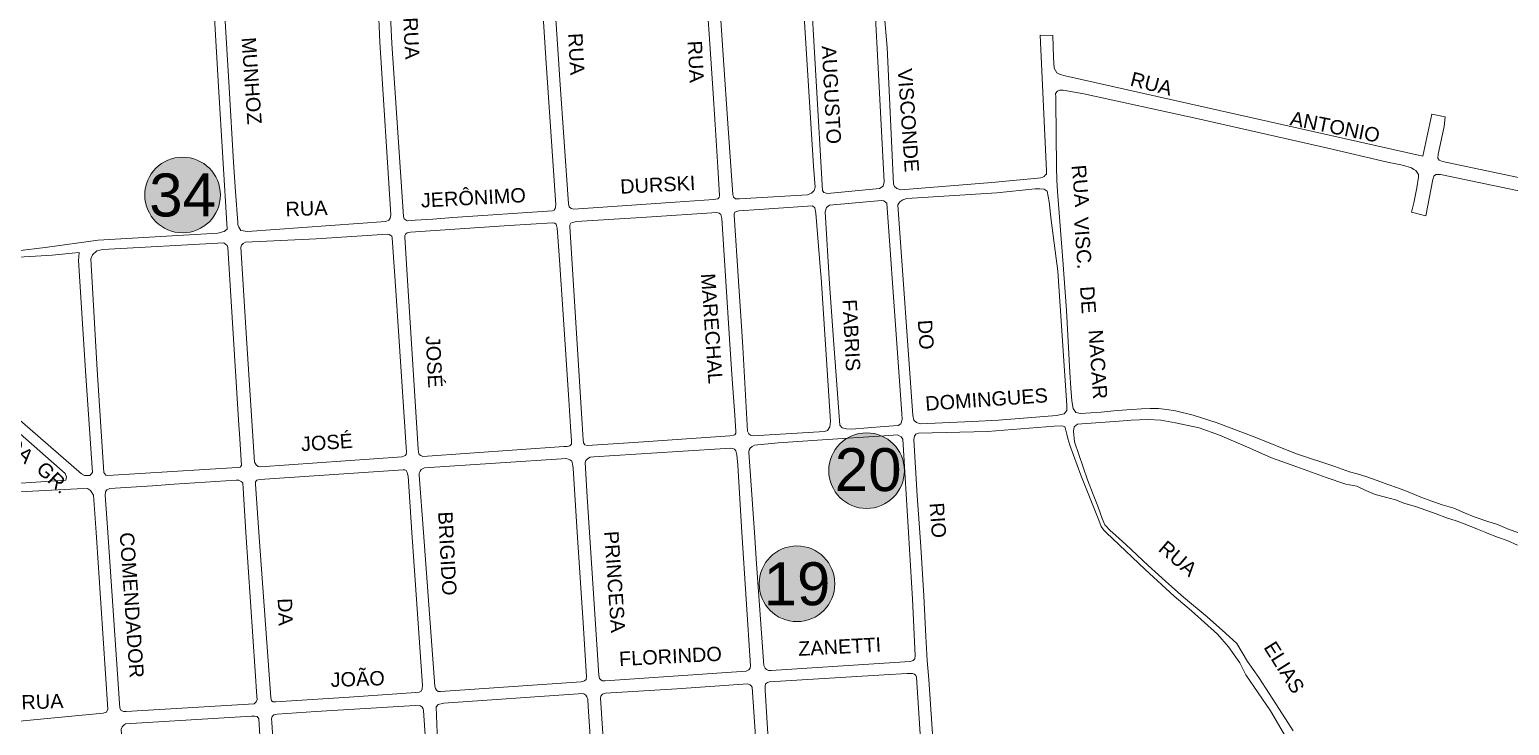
# Model space of a CAD drawing. Header units: millimetres. Extents: x 617885 to 663705, y 7172943 to 7234736.
# Drawn here: x 647603 to 648637, y 7184665 to 7185151 of the extents above; entities that cross this region are included whole.
import ezdxf
from ezdxf.enums import TextEntityAlignment as Align

# ---------------------------------------------------------------- set-up
doc = ezdxf.new("R2010")
doc.units = ezdxf.units.MM
doc.layers.add('Equipamentos Públicos', color=171, linetype='Continuous')
doc.layers.add('Escolas Municipais', color=21, linetype='Continuous')
doc.layers.add('TOP_VIAS 10.000', color=7, linetype='Continuous', lineweight=9)
doc.layers.add('VIAS', color=7, linetype='Continuous', lineweight=5)
doc.styles.add('LDUP', font='LDUP.SHX')
doc.styles.get("Standard").update_dxf_attribs({"font": 'arial.ttf'})

msp = doc.modelspace()

# ---------------------------------------------------------------- hatches: boundary and pattern name
at = {"layer": 'Equipamentos Públicos', "true_color": 0xb3b3ff}
h = msp.add_hatch(color=151, dxfattribs=at)
edge = h.paths.add_edge_path()
edge.add_arc((647710.1, 7185035.7), 26.4, 0, 360)
at = {"layer": 'Equipamentos Públicos', "true_color": 0xffff99}
h = msp.add_hatch(color=51, dxfattribs=at)
edge = h.paths.add_edge_path()
edge.add_arc((648187.7, 7184843.2), 26.4, 0, 360)
at = {"layer": 'Escolas Municipais'}
h = msp.add_hatch(color=21, dxfattribs=at)
edge = h.paths.add_edge_path()
edge.add_arc((648139.1, 7184764.2), 26.4, 0, 360)

# ---------------------------------------------------------------- linework, layer by layer
at = {"layer": 'Equipamentos Públicos', "color": 7, "lineweight": 5}
for centre in [(647710.1, 7185035.7), (648187.7, 7184843.2)]:
    msp.add_circle(centre, 26.4, dxfattribs=at)
at = {"layer": 'Escolas Municipais', "color": 7, "lineweight": 5}
msp.add_circle((648139.1, 7184764.2), 26.4, dxfattribs=at)
at = {"layer": 'VIAS', "color": 253}
for points in [[(648140.2, 7185192.4), (648141.9, 7185191), (648142.4, 7185188), (648143.2, 7185175.5), (648150.7, 7185055.9), (648151.7, 7185041.1), (648151.2, 7185038.9), (648149.2, 7185037), (648146.4, 7185035.7), (648099, 7185032.9), (648096.1, 7185032.9), (648094.7, 7185034.1), (648094.2, 7185036), (648090.9, 7185085.6), (648087.9, 7185129.8), (648084.3, 7185182.4), (648084.3, 7185187.4), (648085.8, 7185188.9), (648100.3, 7185190.3)], [(648199.9, 7185044.8), (648199.2, 7185041.9), (648196.6, 7185040.2), (648160.3, 7185036.7), (648157.9, 7185037.4), (648156.9, 7185038.8), (648148.1, 7185191.7), (648149.1, 7185193.2), (648151.5, 7185194.4), (648187.8, 7185196.4), (648190, 7185195.5), (648192, 7185192.4), (648192.6, 7185188.5), (648193.8, 7185163.8), (648195, 7185137.8)], [(647864.3, 7185020.7), (647864.9, 7185019), (647867, 7185017.7), (647872.5, 7185018.1), (647884.9, 7185018.9), (647898.8, 7185019.9), (647968.3, 7185024.6), (647969.6, 7185025.1), (647970.3, 7185026.2), (647970.6, 7185028.7), (647964, 7185127.8), (647960.6, 7185178.7), (647959.8, 7185180.2), (647958.4, 7185180.9), (647956.8, 7185181.2), (647900.2, 7185177), (647862.6, 7185174.7), (647857.4, 7185174.5), (647855.3, 7185173.1), (647854.8, 7185170.4), (647856.2, 7185141.5)], [(648082, 7185085), (648083.9, 7185055.2), (648085.1, 7185035.3), (648084.7, 7185033.9), (648083.9, 7185033.1), (648081.1, 7185032.5), (648054, 7185030.7), (647983.2, 7185025.8), (647981.4, 7185026.2), (647980.1, 7185027.3), (647979.6, 7185029.4), (647973.6, 7185116.1), (647972.6, 7185130.6), (647969.3, 7185179.5), (647970.4, 7185180.9), (647972.8, 7185181.8), (648071.9, 7185188.2), (648073.7, 7185187.7), (648074.7, 7185186.5), (648075.5, 7185182.4), (648079.4, 7185124.1), (648080.3, 7185110.1)], [(648321.2, 7184982.5), (648327.6, 7184888.7), (648327.5, 7184885.1), (648325.6, 7184882.8), (648320.3, 7184881.7), (648279.7, 7184878.5), (648261.5, 7184877.4), (648225.2, 7184875.9), (648222.5, 7184876.7), (648220.8, 7184878.4), (648219.9, 7184881.7), (648209.6, 7185028.8), (648211, 7185030.9), (648213.1, 7185032.3), (648215.9, 7185033.2), (648278.7, 7185037.2), (648305.3, 7185040), (648308.6, 7185040.1), (648311.6, 7185039.7), (648313.7, 7185038.4), (648315.3, 7185030.9), (648316.6, 7185018.2), (648319.4, 7184996.8)], [(648158.3, 7184870.6), (648160.4, 7184871.3), (648162.1, 7184873.7), (648162.6, 7184877.4), (648156, 7184977.8), (648155.6, 7184982.7), (648152.2, 7185023), (648151.5, 7185026.7), (648149.9, 7185028.1), (648112.8, 7185025.6), (648098.4, 7185024.6), (648095.8, 7185023.7), (648095.2, 7185022.6), (648095.2, 7185021.6), (648098.2, 7184975.5), (648100.3, 7184944.1), (648101.2, 7184929.5), (648104.6, 7184870.7), (648105.4, 7184868.8), (648106.7, 7184868), (648108.5, 7184867.5)], [(648201.9, 7185030), (648200, 7185031.4), (648199.7, 7185031.6), (648198, 7185031.8), (648161.9, 7185028.6), (648159.6, 7185027), (648158.8, 7185024), (648161.7, 7184973.6), (648164.8, 7184931.4), (648169, 7184874.9), (648170.7, 7184873.2), (648173.6, 7184872.5), (648177.2, 7184872.2), (648200, 7184874), (648209.8, 7184874.8), (648211.7, 7184875.9), (648212.5, 7184878.8), (648212.4, 7184883.2), (648208.7, 7184934.9)], [(647975.9, 7184952.3), (647973.3, 7184990.5), (647971.9, 7185009.5), (647971.7, 7185012.6), (647971, 7185015.3), (647969.8, 7185016.1), (647968.5, 7185016.3), (647938.1, 7185014.3), (647869.2, 7185009.7), (647867, 7185009.3), (647865.8, 7185008.3), (647865.3, 7185007.3), (647865.3, 7185006.4), (647866, 7184995), (647866.9, 7184979.7), (647874.5, 7184858.5), (647874.8, 7184856.1), (647875.3, 7184854.5), (647876.5, 7184853.7), (647877.9, 7184853), (647976.3, 7184860), (647978.7, 7184860.1), (647980.6, 7184860.5), (647981.6, 7184861.7), (647981.7, 7184864), (647981, 7184874.1), (647979.8, 7184892.7)], [(648083.1, 7185023.5), (648084.8, 7185023), (648086, 7185022), (648086.6, 7185019.3), (648092.3, 7184931.4), (648093.9, 7184907.1), (648095.6, 7184882), (648096.3, 7184870.6), (648096.3, 7184869.4), (648095.7, 7184868.3), (648094.8, 7184867.9), (648092.1, 7184867.5), (648025.1, 7184862.9), (647992.5, 7184860.7), (647990.9, 7184861.3), (647990.1, 7184862.6), (647989.8, 7184864.6), (647989, 7184875.9), (647980.4, 7185013.4), (647980.6, 7185014.7), (647981.3, 7185015.9), (647982.4, 7185016.5), (647985.1, 7185017.1), (648034, 7185020.3)], [(647628.6, 7184836.6), (647629, 7184838.9), (647628.2, 7184841.2), (647551.3, 7184908.7), (647548.5, 7184908.7), (647546.4, 7184906.9), (647545.9, 7184904.5), (647552.3, 7184833.4), (647553.1, 7184832.4), (647555.2, 7184831.7)], [(648211.8, 7184866.8), (648213.1, 7184865.2), (648216.9, 7184800), (648219.7, 7184753.5), (648221.6, 7184714.1), (648221.3, 7184711.8), (648220.2, 7184710.6), (648218.1, 7184709.9), (648200, 7184708.7), (648121.1, 7184703.6), (648119.2, 7184703.7), (648117.9, 7184704.3), (648116.8, 7184705.2), (648115.9, 7184707.1), (648110.9, 7184778), (648109.4, 7184800), (648105.5, 7184856.2), (648105.7, 7184857.8), (648106.4, 7184858.9), (648107.9, 7184860.1), (648109.4, 7184860.9), (648126, 7184862.6), (648156.8, 7184864.6), (648200, 7184867.5), (648209.3, 7184868.1)], [(647876.7, 7184843.9), (647875.9, 7184842.8), (647875.4, 7184841.5), (647875.3, 7184840.1), (647878.3, 7184800), (647886.3, 7184692.7), (647886.6, 7184691), (647887.4, 7184689.8), (647888.5, 7184689), (647890.1, 7184689), (647988.3, 7184695.6), (647990.7, 7184696.3), (647991.8, 7184697.4), (647992.2, 7184699.1), (647989.8, 7184736.8), (647985.7, 7184800), (647982.8, 7184844.9), (647982.4, 7184848), (647981.8, 7184849.7), (647980.5, 7184850.8), (647979.4, 7184851.3), (647978.2, 7184851.6), (647879, 7184845.1)], [(648092.8, 7184858.8), (648094.3, 7184858.6), (648095.5, 7184858.2), (648096.5, 7184857), (648097, 7184854.3), (648097.7, 7184847), (648100.7, 7184800), (648106.6, 7184706.9), (648106.4, 7184705.2), (648105.4, 7184704.1), (648103.7, 7184703.2), (648005.2, 7184696.3), (648003.4, 7184696.3), (648002.1, 7184697), (648001.3, 7184698.1), (648000.7, 7184700.3), (647994.2, 7184800), (647992.6, 7184825), (647991.1, 7184848.8), (647991.6, 7184850.3), (647992.8, 7184851.5), (647994.6, 7184852.6), (647997.3, 7184852.8), (648055.8, 7184856.5)], [(647761.1, 7184835.4), (647761, 7184833.7), (647763.4, 7184800), (647771.8, 7184684.7), (647772.2, 7184682.4), (647773.4, 7184681.8), (647775.2, 7184681.8), (647826.4, 7184685), (647873, 7184688.2), (647875.4, 7184688.5), (647876.7, 7184689.2), (647877.3, 7184690.8), (647877.5, 7184693.1), (647870.2, 7184800), (647867.5, 7184839.3), (647867, 7184841.9), (647866.3, 7184843.3), (647865.3, 7184843.8), (647864, 7184843.8), (647764.1, 7184837.1), (647762, 7184836.5)], [(647643.8, 7184830.7), (647636.4, 7184830.5), (647556, 7184826.3), (647551.7, 7184823.3), (647552, 7184800.4), (647561.2, 7184668.4), (647562.1, 7184666.7), (647564.4, 7184665.5), (647566.8, 7184665.5), (647654.6, 7184673.8), (647656.9, 7184674.5), (647657.8, 7184676.7), (647649.7, 7184800), (647648, 7184826), (647645.9, 7184829.3)], [(647659.2, 7184830.8), (647657.1, 7184829.9), (647656.3, 7184828.5), (647656.2, 7184827.9), (647656.1, 7184826.4), (647657.9, 7184800), (647666.3, 7184677.3), (647667.3, 7184675.7), (647668.8, 7184675.1), (647670.6, 7184675), (647760, 7184680.4), (647761.5, 7184681.8), (647762.2, 7184683.4), (647762, 7184685.5), (647760.7, 7184703.1), (647754.3, 7184800), (647752.1, 7184834.6), (647751.1, 7184835.7), (647749.3, 7184836.5), (647747.6, 7184836.5), (647704.3, 7184833.7), (647689, 7184832.7)], [(648011.5, 7184534.5), (648012.2, 7184532.8), (648014.4, 7184532.1), (648115.4, 7184538.4), (648117, 7184539.2), (648117.6, 7184540.1), (648118, 7184541.8), (648117.9, 7184543.7), (648107.8, 7184692), (648107.2, 7184692.9), (648106.3, 7184693.6), (648104.7, 7184694.3), (648055.3, 7184690.9), (648005.3, 7184687.9), (648003.3, 7184687.2), (648002.1, 7184685.8), (648002, 7184684.3), (648007.2, 7184603)], [(648230.6, 7184546.8), (648228.4, 7184546), (648200, 7184544.1), (648132.4, 7184539.8), (648128.8, 7184540.1), (648127, 7184541), (648126.3, 7184542.8), (648121.3, 7184617.5), (648116.9, 7184689.8), (648116.8, 7184692.8), (648117.1, 7184694.3), (648118.5, 7184695.3), (648120, 7184695.6), (648200, 7184700.5), (648216, 7184701.5), (648217.9, 7184701.6), (648219.8, 7184701.5), (648221.1, 7184701.1), (648222.1, 7184700.1), (648222.5, 7184698.9), (648232, 7184551), (648231.6, 7184548.3)], [(648002.8, 7184534.3), (648002.6, 7184533), (648001.4, 7184531.7), (647999.4, 7184531.3), (647995.7, 7184530.8), (647900.4, 7184524.3), (647898.9, 7184524.4), (647897.5, 7184525.3), (647896.7, 7184526.6), (647896.5, 7184530), (647887.8, 7184660.1), (647887.1, 7184678.3), (647888.6, 7184679.9), (647892.6, 7184680.9), (647986.3, 7184687.3), (647988.3, 7184687.5), (647990.2, 7184687.3), (647991.6, 7184686.5), (647992.4, 7184685.3), (647993, 7184683.3), (647993.4, 7184678.4)], [(647782.4, 7184519.4), (647783.1, 7184517.6), (647784.4, 7184517), (647788, 7184517.1), (647885.3, 7184523), (647886.9, 7184523.8), (647887.9, 7184524.8), (647888.3, 7184526), (647888.3, 7184528.1), (647878.2, 7184675.6), (647878, 7184676.9), (647877.3, 7184678), (647876.2, 7184679), (647872.6, 7184679.2), (647803.1, 7184674.9), (647776.2, 7184673.2), (647773.9, 7184672.6), (647772.7, 7184671.5), (647772.2, 7184669.9), (647772.3, 7184667.6), (647776.3, 7184604.1), (647781.3, 7184534)], [(647763.4, 7184669.9), (647762.2, 7184671.6), (647760.5, 7184671.8), (647758.1, 7184671.8), (647670.2, 7184666.3), (647669.1, 7184665.5), (647667.8, 7184664.3), (647667.2, 7184662.7), (647677.2, 7184512.3), (647678.3, 7184510.8), (647679.3, 7184510.4), (647681.9, 7184510.3), (647770.3, 7184515.7), (647771.4, 7184516.3), (647772.5, 7184517.2), (647773.3, 7184519.5), (647766.7, 7184615.4)]]:
    msp.add_lwpolyline(points, close=True, dxfattribs=at)
for points in [[(647739.6, 7185160.8), (647742.7, 7185110.7), (647745.7, 7185058.7), (647747.1, 7185038), (647748.7, 7185016.5), (647748.7, 7185014.9), (647749.4, 7185013.2), (647750.8, 7185010.9), (647755.4, 7185010.3), (647851.9, 7185017.1), (647854, 7185018), (647855.1, 7185019.4), (647855.4, 7185021.8), (647847.9, 7185142.4), (647846.7, 7185169.9)], [(647732.3, 7185159.3), (647735.2, 7185111.5), (647741.3, 7185011.8), (647739.1, 7185010.2), (647739, 7185010.2), (647734.6, 7185009.1), (647651.2, 7185004.1)], [(647651.2, 7185004.1), (647614.1, 7184999), (647594.9, 7184996.8)], [(647866.5, 7184856.2), (647858.9, 7184968.8), (647856.5, 7185005.8), (647856.2, 7185006.9), (647855.5, 7185007.5), (647854.4, 7185008.1), (647853.2, 7185008.3), (647803.4, 7185005.1), (647754.1, 7185002.8), (647752.5, 7185001.9), (647751.3, 7185000.6), (647750.7, 7184999.3)], [(647574.5, 7184987.6), (647558.2, 7184987.2), (647542.2, 7184986.9), (647541.6, 7184985.1), (647542.9, 7184962.9), (647544, 7184945.3), (647544.8, 7184931), (647545.6, 7184927.9), (647547.4, 7184924), (647592.9, 7184881.4), (647639.4, 7184840.9), (647641.6, 7184839.9), (647645.3, 7184839.7), (647647.2, 7184841.8), (647642.2, 7184913), (647637.5, 7184990), (647637.8, 7184995.5), (647633, 7184995), (647619.1, 7184993.6), (647591.7, 7184992.1), (647574.7, 7184987.7)], [(647650.5, 7184913.6), (647646.1, 7184991), (647647.2, 7184993.8), (647650.3, 7184996.7), (647654.5, 7184997.7), (647739, 7185002.3), (647741.3, 7185000.5), (647741.6, 7184999.1), (647749.4, 7184875)], [(647750.7, 7184999.3), (647754.6, 7184939.2)], [(647755.5, 7184924.8), (647754.6, 7184939.2)], [(647755.5, 7184924.8), (647760.4, 7184849.1), (647761.5, 7184847.3), (647762.9, 7184846.2), (647764.5, 7184845.9), (647863.4, 7184852.8), (647865.4, 7184853.7), (647866.1, 7184854.5), (647866.5, 7184856.2)], [(647749.4, 7184875), (647749.8, 7184869), (647751.2, 7184846.7), (647750.2, 7184845.7), (647748.1, 7184845.3), (647657.8, 7184839.7), (647656.6, 7184840), (647655.2, 7184841.9), (647650.5, 7184913.6)]]:
    msp.add_lwpolyline(points, dxfattribs=at)
at = {"layer": 'VIAS', "color": 253, "ltscale": 0.3}
for points in [[(648313.4, 7185052.6), (648313.4, 7185050.3), (648312.5, 7185049.5), (648311.7, 7185048.5), (648310.8, 7185048.1), (648309.2, 7185047.7), (648307.3, 7185047.5), (648275.1, 7185044.5), (648211.5, 7185039.4), (648208.9, 7185040.2), (648207.3, 7185041.5), (648206.6, 7185043.2), (648202, 7185138.7), (648200, 7185163)], [(648317.7, 7185147), (648309, 7185147.4), (648313.1, 7185057.5)], [(648318.3, 7185131.4), (648317.7, 7185147)], [(648318.7, 7185124.3), (648318.3, 7185131.4)], [(648322.9, 7185119.9), (648320.5, 7185120.9), (648318.7, 7185124.3)], [(648591, 7185083.6), (648591.7, 7185090.2), (648582.4, 7185092.1), (648576.2, 7185062.9), (648326.3, 7185119), (648322.9, 7185119.9)], [(648320.3, 7185055), (648319.8, 7185101.3), (648319.8, 7185104.3), (648319.7, 7185106.6), (648320.9, 7185108.1), (648322.6, 7185109), (648325, 7185109), (648339.3, 7185106.3), (648418.3, 7185089), (648509.7, 7185068.3), (648551.4, 7185058.7), (648561.8, 7185056.4), (648568.1, 7185054.6), (648569.9, 7185053.4), (648571.1, 7185052.8), (648573, 7185050), (648573.1, 7185048.2), (648571.9, 7185040.6), (648569.8, 7185030.2), (648568.2, 7185023.7), (648578.3, 7185021.1), (648583.1, 7185046.5), (648583.7, 7185048.9), (648585.2, 7185050), (648588.4, 7185050), (648779.1, 7185010.3)], [(648586.8, 7185064.1), (648591, 7185083.6)], [(648313.1, 7185057.5), (648313.4, 7185052.6)], [(648775.4, 7185019.9), (648589.8, 7185059), (648587.4, 7185059.9), (648586.5, 7185061.4), (648586.8, 7185064.1)], [(648642.5, 7184800), (648636.3, 7184802.2), (648628.3, 7184805.5), (648621.5, 7184807.7), (648612, 7184810.9), (648605.1, 7184813.7), (648597.7, 7184817), (648589.5, 7184819.4), (648582.3, 7184821.9), (648574.7, 7184824.6), (648565.9, 7184828.4), (648558.5, 7184831.1), (648551.7, 7184833.6), (648544.2, 7184836.3), (648537.1, 7184838.8), (648530.2, 7184841), (648525, 7184842.3), (648514.7, 7184846.2), (648487.1, 7184855.2), (648459.5, 7184866.3), (648431.8, 7184876.7), (648415.8, 7184881.9), (648403.4, 7184885), (648397.1, 7184886), (648391.5, 7184886.5), (648385.6, 7184886.6), (648379.7, 7184886.3), (648372.8, 7184886), (648362.7, 7184885.2), (648351.5, 7184884), (648337, 7184883), (648333.9, 7184883.9), (648332, 7184886.6), (648331, 7184891.9), (648330.4, 7184901), (648329.6, 7184911.7), (648327.3, 7184955.1), (648324.8, 7184990.2), (648321, 7185038.1), (648320.6, 7185046), (648320.3, 7185055)]]:
    msp.add_lwpolyline(points, dxfattribs=at)
at = {"layer": 'VIAS', "color": 253, "flags": 128}
for points in [[(648480.3, 7184657.6), (648469.8, 7184675.5), (648452.5, 7184700.7), (648448.3, 7184708.9), (648440.3, 7184720.1), (648432.7, 7184728.9), (648414.6, 7184745.2), (648402.4, 7184755.6), (648382.2, 7184774.2), (648354.9, 7184800), (648353.3, 7184801.6), (648351.4, 7184804.2), (648349.9, 7184808.6), (648337.3, 7184840.1), (648329.5, 7184860.9), (648328.2, 7184865.6), (648327.6, 7184868.7), (648326.7, 7184872.5), (648326.1, 7184873.9), (648324.5, 7184874.6), (648318.7, 7184874.3), (648272.1, 7184870.6), (648224, 7184869.4), (648222.2, 7184868.6), (648221.1, 7184867.2), (648220.7, 7184865), (648223, 7184825.7), (648224.8, 7184800), (648225.6, 7184789.9), (648227.6, 7184755.8), (648229, 7184727.3), (648230.1, 7184710.6), (648231.2, 7184697.3), (648241.1, 7184549.3)], [(648642.3, 7184791.1), (648635.1, 7184794.4), (648628.3, 7184796.8), (648621.1, 7184799.6), (648620.1, 7184800), (648614.2, 7184802.3), (648606.8, 7184805.3), (648599.4, 7184808.1), (648592.6, 7184810.3), (648585.4, 7184813), (648578.3, 7184815.5), (648570.9, 7184818.2), (648563.5, 7184820.2), (648556.9, 7184822.7), (648550, 7184824.6), (648542.9, 7184826.6), (648536.2, 7184829.3), (648529.9, 7184832.4), (648522.4, 7184833.8), (648508.5, 7184838.5), (648488.1, 7184845.8), (648470.4, 7184852.2), (648455.4, 7184858.8), (648434.1, 7184867.9), (648419.9, 7184873.2), (648403.3, 7184876.6), (648393.2, 7184878.5), (648384.1, 7184878.8), (648372.4, 7184878.4), (648364.1, 7184877.8), (648338, 7184875.9), (648334.9, 7184875.6), (648332.7, 7184873.8), (648332.1, 7184870.8), (648332.8, 7184863.2), (648342, 7184836.7), (648345.9, 7184826.6), (648349.2, 7184818.3), (648352.1, 7184809.8), (648354.1, 7184805.4), (648357.9, 7184801.2), (648359.3, 7184800), (648368.8, 7184791.5), (648384.2, 7184777), (648398.7, 7184764), (648409.1, 7184754.8), (648425.5, 7184741.2), (648438.4, 7184729.8), (648446.2, 7184722.5), (648453.6, 7184709.9), (648461.6, 7184698.7), (648476.1, 7184676.4), (648481.8, 7184667.4), (648485.6, 7184661.4)]]:
    msp.add_lwpolyline(points, dxfattribs=at)

# ---------------------------------------------------------------- texts
at = {"layer": 'Equipamentos Públicos', "color": 7}
for s, p in [('34', (647710.1, 7185035.7)), ('20', (648188.8, 7184843.9))]:
    msp.add_text(s, height=30, dxfattribs=at).set_placement(p, align=Align.MIDDLE_CENTER)
at = {"layer": 'Escolas Municipais', "color": 7}
msp.add_text('19', height=30, dxfattribs=at).set_placement((648139.1, 7184764.2), align=Align.MIDDLE_CENTER)
at = {"layer": 'TOP_VIAS 10.000', "color": 251, "style": 'LDUP', "width": 1.04}
for s, rotation, p in [('RUA', 273, (647864.1, 7185159.5)), ('MUNHOZ', 274, (647751.2, 7185145.5)), ('RUA', 273, (647979.3, 7185148.5)), ('RUA', 273, (648062.7, 7185143.2)), ('AUGUSTO', 273, (648156.4, 7185139.7)), ('VISCONDE', 274, (648209.4, 7185123.7)), ('RUA', 345.7919, (648371.1, 7185112.2)), ('ANTONIO', 348.6973, (648482.8, 7185084.6)), ('RUA', 275, (648330.8, 7185056.3)), ('DURSKI', 3, (648015.9, 7185036.5)), ('JERÔNIMO', 3, (647876.7, 7185026.9)), ('RUA', 2, (647782.1, 7185020.8)), ('VISC.', 274, (648332.5, 7185019.9)), ('MARECHAL', 274, (648072, 7184980.6)), ('DE', 274, (648336.7, 7184971.7)), ('FABRIS', 273, (648170.8, 7184962.6)), ('DO', 274, (648223.4, 7184948.2)), ('JOSÉ', 273, (647879.8, 7184937.1)), ('NACAR', 274, (648342.6, 7184941.3)), ('DOMINGUES', 4, (648229, 7184885)), ('LAGOA', 316.7578, (647565.3, 7184880.2)), ('JOSÉ', 4, (647793.1, 7184856.7)), ('GR.', 316.7578, (647607.2, 7184843.3)), ('RIO', 274, (648231.7, 7184820.5)), ('BRIGIDO', 273, (647888.5, 7184814.4)), ('COMENDADOR', 274, (647666.1, 7184799.8)), ('PRINCESA', 274, (648004.4, 7184800.7)), ('RUA', 319.5008, (648390.7, 7184787.6)), ('DA', 272, (647776.5, 7184754)), ('ZANETTI', 3, (648140.2, 7184713.8)), ('FLORINDO', 3, (648015.1, 7184706.7)), ('ELIAS', 302.2714, (648464.6, 7184719.8)), ('JOÃO', 2, (647813.6, 7184692.1)), ('RUA', 2, (647597.7, 7184676.4))]:
    msp.add_text(s, height=10, rotation=rotation, dxfattribs=at).set_placement(p)

doc.saveas('drawing.dxf')
